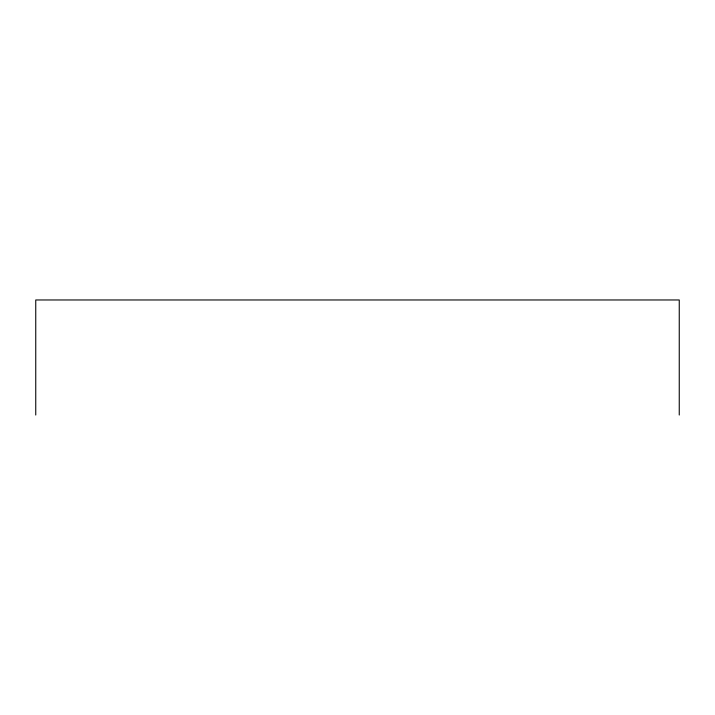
<?xml version="1.0" encoding="UTF-8"?>
<svg xmlns="http://www.w3.org/2000/svg" width="715" height="715" viewBox="0 0 715 715"><rect width="100%" height="100%" fill="white"/><g stroke="black" fill="none" stroke-linecap="round" stroke-linejoin="round"><path stroke-width="1.07" d="M679.25 415.031L679.25 299.969L35.75 299.969L35.75 415.031"/></g></svg>
